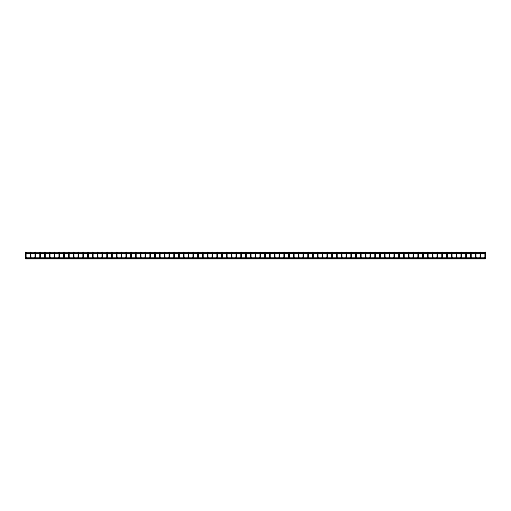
<?xml version="1.0" encoding="UTF-8"?>
<svg xmlns="http://www.w3.org/2000/svg" width="511" height="511" viewBox="0 0 511 511"><rect width="100%" height="100%" fill="white"/><g stroke="black" fill="none" stroke-linecap="round" stroke-linejoin="round"><path stroke-width="0.77" d="M485.003 258.266L485.226 252.287L485.45 258.266L25.55 258.266L25.774 252.287L25.997 258.266M25.997 252.511L25.55 252.511M30.334 258.266L30.558 252.287L30.788 258.266M30.788 252.511L30.334 252.511M35.125 258.266L35.348 252.287L35.572 258.266M35.572 252.511L35.125 252.511M39.909 258.266L40.133 252.287L40.356 258.266M40.356 252.511L39.909 252.511M44.693 258.266L44.917 252.287L45.14 258.266M45.14 252.511L44.693 252.511M49.478 258.266L49.701 252.287L49.931 258.266M49.931 252.511L49.478 252.511M54.268 258.266L54.492 252.287L54.715 258.266M54.715 252.511L54.268 252.511M59.052 258.266L59.276 252.287L59.5 258.266M59.5 252.511L59.052 252.511M63.837 258.266L64.06 252.287L64.284 258.266M64.284 252.511L63.837 252.511M68.621 258.266L68.851 252.287L69.074 258.266M69.074 252.511L68.621 252.511M73.412 258.266L73.635 252.287L73.859 258.266M73.859 252.511L73.412 252.511M78.196 258.266L78.419 252.287L78.643 258.266M78.643 252.511L78.196 252.511M82.98 258.266L83.204 252.287L83.427 258.266M83.427 252.511L82.98 252.511M87.764 258.266L87.994 252.287L88.218 258.266M88.218 252.511L87.764 252.511M92.555 258.266L92.778 252.287L93.002 258.266M93.002 252.511L92.555 252.511M97.339 258.266L97.563 252.287L97.786 258.266M97.786 252.511L97.339 252.511M102.123 258.266L102.347 252.287L102.577 258.266M102.577 252.511L102.123 252.511M106.914 258.266L107.138 252.287L107.361 258.266M107.361 252.511L106.914 252.511M111.698 258.266L111.922 252.287L112.145 258.266M112.145 252.511L111.698 252.511M116.482 258.266L116.706 252.287L116.93 258.266M116.93 252.511L116.482 252.511M121.267 258.266L121.49 252.287L121.72 258.266M121.72 252.511L121.267 252.511M126.057 258.266L126.281 252.287L126.504 258.266M126.504 252.511L126.057 252.511M130.842 258.266L131.065 252.287L131.289 258.266M131.289 252.511L130.842 252.511M135.626 258.266L135.849 252.287L136.073 258.266M136.073 252.511L135.626 252.511M140.41 258.266L140.64 252.287L140.864 258.266M140.864 252.511L140.41 252.511M145.201 258.266L145.424 252.287L145.648 258.266M145.648 252.511L145.201 252.511M149.985 258.266L150.208 252.287L150.432 258.266M150.432 252.511L149.985 252.511M154.769 258.266L154.993 252.287L155.216 258.266M155.216 252.511L154.769 252.511M159.56 258.266L159.783 252.287L160.007 258.266M160.007 252.511L159.56 252.511M164.344 258.266L164.568 252.287L164.791 258.266M164.791 252.511L164.344 252.511M169.128 258.266L169.352 252.287L169.575 258.266M169.575 252.511L169.128 252.511M173.912 258.266L174.136 252.287L174.366 258.266M174.366 252.511L173.912 252.511M178.703 258.266L178.927 252.287L179.15 258.266M179.15 252.511L178.703 252.511M183.487 258.266L183.711 252.287L183.934 258.266M183.934 252.511L183.487 252.511M188.272 258.266L188.495 252.287L188.719 258.266M188.719 252.511L188.272 252.511M193.056 258.266L193.286 252.287L193.509 258.266M193.509 252.511L193.056 252.511M197.846 258.266L198.07 252.287L198.294 258.266M198.294 252.511L197.846 252.511M202.631 258.266L202.854 252.287L203.078 258.266M203.078 252.511L202.631 252.511M207.415 258.266L207.638 252.287L207.862 258.266M207.862 252.511L207.415 252.511M212.199 258.266L212.429 252.287L212.653 258.266M212.653 252.511L212.199 252.511M216.99 258.266L217.213 252.287L217.437 258.266M217.437 252.511L216.99 252.511M221.774 258.266L221.998 252.287L222.221 258.266M222.221 252.511L221.774 252.511M226.558 258.266L226.782 252.287L227.012 258.266M227.012 252.511L226.558 252.511M231.349 258.266L231.572 252.287L231.796 258.266M231.796 252.511L231.349 252.511M236.133 258.266L236.357 252.287L236.58 258.266M236.58 252.511L236.133 252.511M240.917 258.266L241.141 252.287L241.364 258.266M241.364 252.511L240.917 252.511M245.702 258.266L245.925 252.287L246.155 258.266M246.155 252.511L245.702 252.511M250.492 258.266L250.716 252.287L250.939 258.266M250.939 252.511L250.492 252.511M255.276 258.266L255.5 252.287L255.724 258.266M255.724 252.511L255.276 252.511M260.061 258.266L260.284 252.287L260.508 258.266M260.508 252.511L260.061 252.511M264.845 258.266L265.075 252.287L265.298 258.266M265.298 252.511L264.845 252.511M269.636 258.266L269.859 252.287L270.083 258.266M270.083 252.511L269.636 252.511M274.42 258.266L274.643 252.287L274.867 258.266M274.867 252.511L274.42 252.511M279.204 258.266L279.428 252.287L279.651 258.266M279.651 252.511L279.204 252.511M283.988 258.266L284.218 252.287L284.442 258.266M284.442 252.511L283.988 252.511M288.779 258.266L289.002 252.287L289.226 258.266M289.226 252.511L288.779 252.511M293.563 258.266L293.787 252.287L294.01 258.266M294.01 252.511L293.563 252.511M298.347 258.266L298.571 252.287L298.801 258.266M298.801 252.511L298.347 252.511M303.138 258.266L303.362 252.287L303.585 258.266M303.585 252.511L303.138 252.511M307.922 258.266L308.146 252.287L308.369 258.266M308.369 252.511L307.922 252.511M312.706 258.266L312.93 252.287L313.154 258.266M313.154 252.511L312.706 252.511M317.491 258.266L317.714 252.287L317.944 258.266M317.944 252.511L317.491 252.511M322.281 258.266L322.505 252.287L322.728 258.266M322.728 252.511L322.281 252.511M327.066 258.266L327.289 252.287L327.513 258.266M327.513 252.511L327.066 252.511M331.85 258.266L332.073 252.287L332.297 258.266M332.297 252.511L331.85 252.511M336.634 258.266L336.864 252.287L337.088 258.266M337.088 252.511L336.634 252.511M341.425 258.266L341.648 252.287L341.872 258.266M341.872 252.511L341.425 252.511M346.209 258.266L346.432 252.287L346.656 258.266M346.656 252.511L346.209 252.511M350.993 258.266L351.217 252.287L351.44 258.266M351.44 252.511L350.993 252.511M355.784 258.266L356.007 252.287L356.231 258.266M356.231 252.511L355.784 252.511M360.568 258.266L360.792 252.287L361.015 258.266M361.015 252.511L360.568 252.511M365.352 258.266L365.576 252.287L365.799 258.266M365.799 252.511L365.352 252.511M370.136 258.266L370.36 252.287L370.59 258.266M370.59 252.511L370.136 252.511M374.927 258.266L375.151 252.287L375.374 258.266M375.374 252.511L374.927 252.511M379.711 258.266L379.935 252.287L380.158 258.266M380.158 252.511L379.711 252.511M384.496 258.266L384.719 252.287L384.943 258.266M384.943 252.511L384.496 252.511M389.28 258.266L389.51 252.287L389.733 258.266M389.733 252.511L389.28 252.511M394.07 258.266L394.294 252.287L394.518 258.266M394.518 252.511L394.07 252.511M398.855 258.266L399.078 252.287L399.302 258.266M399.302 252.511L398.855 252.511M403.639 258.266L403.862 252.287L404.086 258.266M404.086 252.511L403.639 252.511M408.423 258.266L408.653 252.287L408.877 258.266M408.877 252.511L408.423 252.511M413.214 258.266L413.437 252.287L413.661 258.266M413.661 252.511L413.214 252.511M417.998 258.266L418.222 252.287L418.445 258.266M418.445 252.511L417.998 252.511M422.782 258.266L423.006 252.287L423.236 258.266M423.236 252.511L422.782 252.511M427.573 258.266L427.796 252.287L428.02 258.266M428.02 252.511L427.573 252.511M432.357 258.266L432.581 252.287L432.804 258.266M432.804 252.511L432.357 252.511M437.141 258.266L437.365 252.287L437.588 258.266M437.588 252.511L437.141 252.511M441.926 258.266L442.149 252.287L442.379 258.266M442.379 252.511L441.926 252.511M446.716 258.266L446.94 252.287L447.163 258.266M447.163 252.511L446.716 252.511M451.5 258.266L451.724 252.287L451.948 258.266M451.948 252.511L451.5 252.511M456.285 258.266L456.508 252.287L456.732 258.266M456.732 252.511L456.285 252.511M461.069 258.266L461.299 252.287L461.522 258.266M461.522 252.511L461.069 252.511M465.86 258.266L466.083 252.287L466.307 258.266M466.307 252.511L465.86 252.511M470.644 258.266L470.867 252.287L471.091 258.266M471.091 252.511L470.644 252.511M475.428 258.266L475.652 252.287L475.875 258.266M475.875 252.511L475.428 252.511M480.212 258.266L480.442 252.287L480.666 258.266M480.666 252.511L480.212 252.511M485.45 252.511L25.774 252.734M25.774 253.181L485.226 253.181M25.774 253.628L485.226 253.628M25.774 257.819L485.226 257.819M485.226 252.287L485.226 258.713L25.774 258.713L25.774 252.287M480.442 252.287L480.442 258.266M475.652 252.287L475.652 258.266M470.867 252.287L470.867 258.266M466.083 252.287L466.083 258.266M461.299 252.287L461.299 258.266M456.508 252.287L456.508 258.266M451.724 252.287L451.724 258.266M446.94 252.287L446.94 258.266M442.149 252.287L442.149 258.266M437.365 252.287L437.365 258.266M432.581 252.287L432.581 258.266M427.796 252.287L427.796 258.266M423.006 252.287L423.006 258.266M418.222 252.287L418.222 258.266M413.437 252.287L413.437 258.266M408.653 252.287L408.653 258.266M403.862 252.287L403.862 258.266M399.078 252.287L399.078 258.266M394.294 252.287L394.294 258.266M389.51 252.287L389.51 258.266M384.719 252.287L384.719 258.266M379.935 252.287L379.935 258.266M375.151 252.287L375.151 258.266M370.36 252.287L370.36 258.266M365.576 252.287L365.576 258.266M360.792 252.287L360.792 258.266M356.007 252.287L356.007 258.266M351.217 252.287L351.217 258.266M346.432 252.287L346.432 258.266M341.648 252.287L341.648 258.266M336.864 252.287L336.864 258.266M332.073 252.287L332.073 258.266M327.289 252.287L327.289 258.266M322.505 252.287L322.505 258.266M317.714 252.287L317.714 258.266M312.93 252.287L312.93 258.266M308.146 252.287L308.146 258.266M303.362 252.287L303.362 258.266M298.571 252.287L298.571 258.266M293.787 252.287L293.787 258.266M289.002 252.287L289.002 258.266M284.218 252.287L284.218 258.266M279.428 252.287L279.428 258.266M274.643 252.287L274.643 258.266M269.859 252.287L269.859 258.266M265.075 252.287L265.075 258.266M260.284 252.287L260.284 258.266M255.5 252.287L255.5 258.266M250.716 252.287L250.716 258.266M245.925 252.287L245.925 258.266M241.141 252.287L241.141 258.266M236.357 252.287L236.357 258.266M231.572 252.287L231.572 258.266M226.782 252.287L226.782 258.266M221.998 252.287L221.998 258.266M217.213 252.287L217.213 258.266M212.429 252.287L212.429 258.266M207.638 252.287L207.638 258.266M202.854 252.287L202.854 258.266M198.07 252.287L198.07 258.266M193.286 252.287L193.286 258.266M188.495 252.287L188.495 258.266M183.711 252.287L183.711 258.266M178.927 252.287L178.927 258.266M174.136 252.287L174.136 258.266M169.352 252.287L169.352 258.266M164.568 252.287L164.568 258.266M159.783 252.287L159.783 258.266M154.993 252.287L154.993 258.266M150.208 252.287L150.208 258.266M145.424 252.287L145.424 258.266M140.64 252.287L140.64 258.266M135.849 252.287L135.849 258.266M131.065 252.287L131.065 258.266M126.281 252.287L126.281 258.266M121.49 252.287L121.49 258.266M116.706 252.287L116.706 258.266M111.922 252.287L111.922 258.266M107.138 252.287L107.138 258.266M102.347 252.287L102.347 258.266M97.563 252.287L97.563 258.266M92.778 252.287L92.778 258.266M87.994 252.287L87.994 258.266M83.204 252.287L83.204 258.266M78.419 252.287L78.419 258.266M73.635 252.287L73.635 258.266M68.851 252.287L68.851 258.266M64.06 252.287L64.06 258.266M59.276 252.287L59.276 258.266M54.492 252.287L54.492 258.266M49.701 252.287L49.701 258.266M44.917 252.287L44.917 258.266M40.133 252.287L40.133 258.266M35.348 252.287L35.348 258.266M30.558 252.287L30.558 258.266"/></g></svg>
